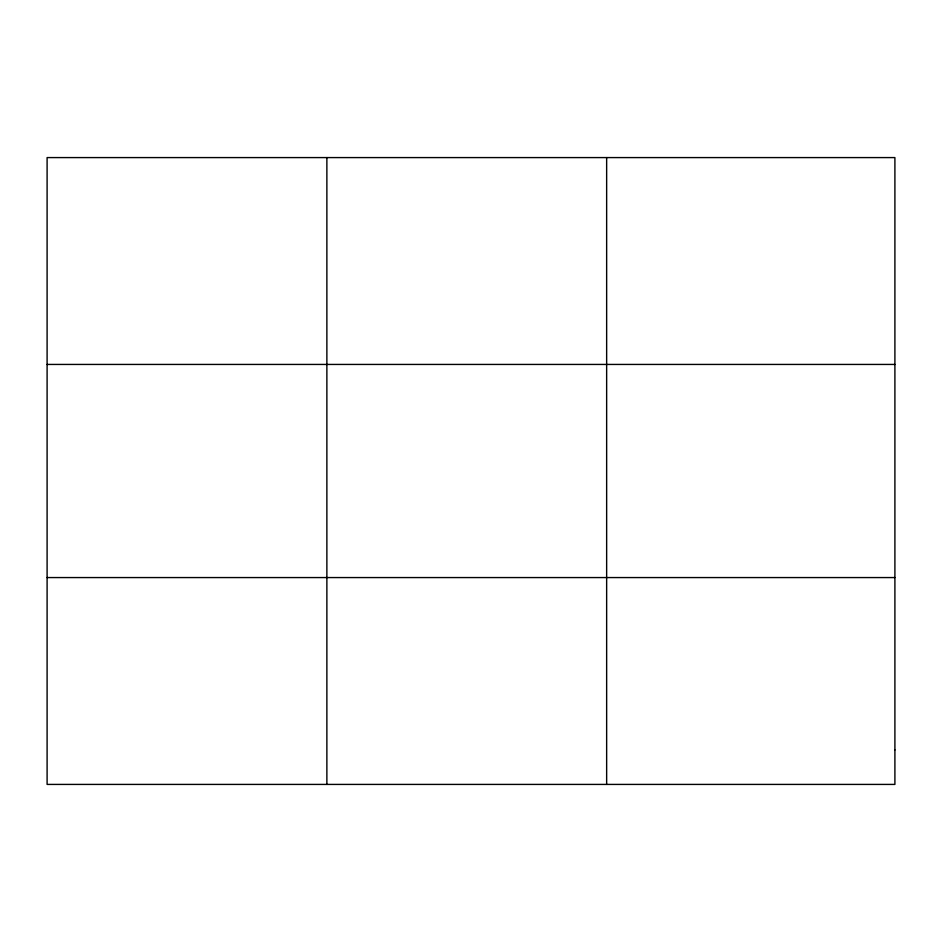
<?xml version="1.0" encoding="UTF-8"?>
<svg xmlns="http://www.w3.org/2000/svg" width="942" height="942" viewBox="0 0 942 942"><rect width="100%" height="100%" fill="white"/><g stroke="black" fill="none" stroke-linecap="round" stroke-linejoin="round"><path stroke-width="1.41" d="M326.874 157.585L326.874 784.415M606.648 157.585L606.648 784.415M47.1 364.436L894.9 364.436M47.1 577.564L894.9 577.564M894.9 749.938L894.9 784.415L47.1 784.415L47.1 157.585L894.9 157.585L894.9 749.938"/></g></svg>
